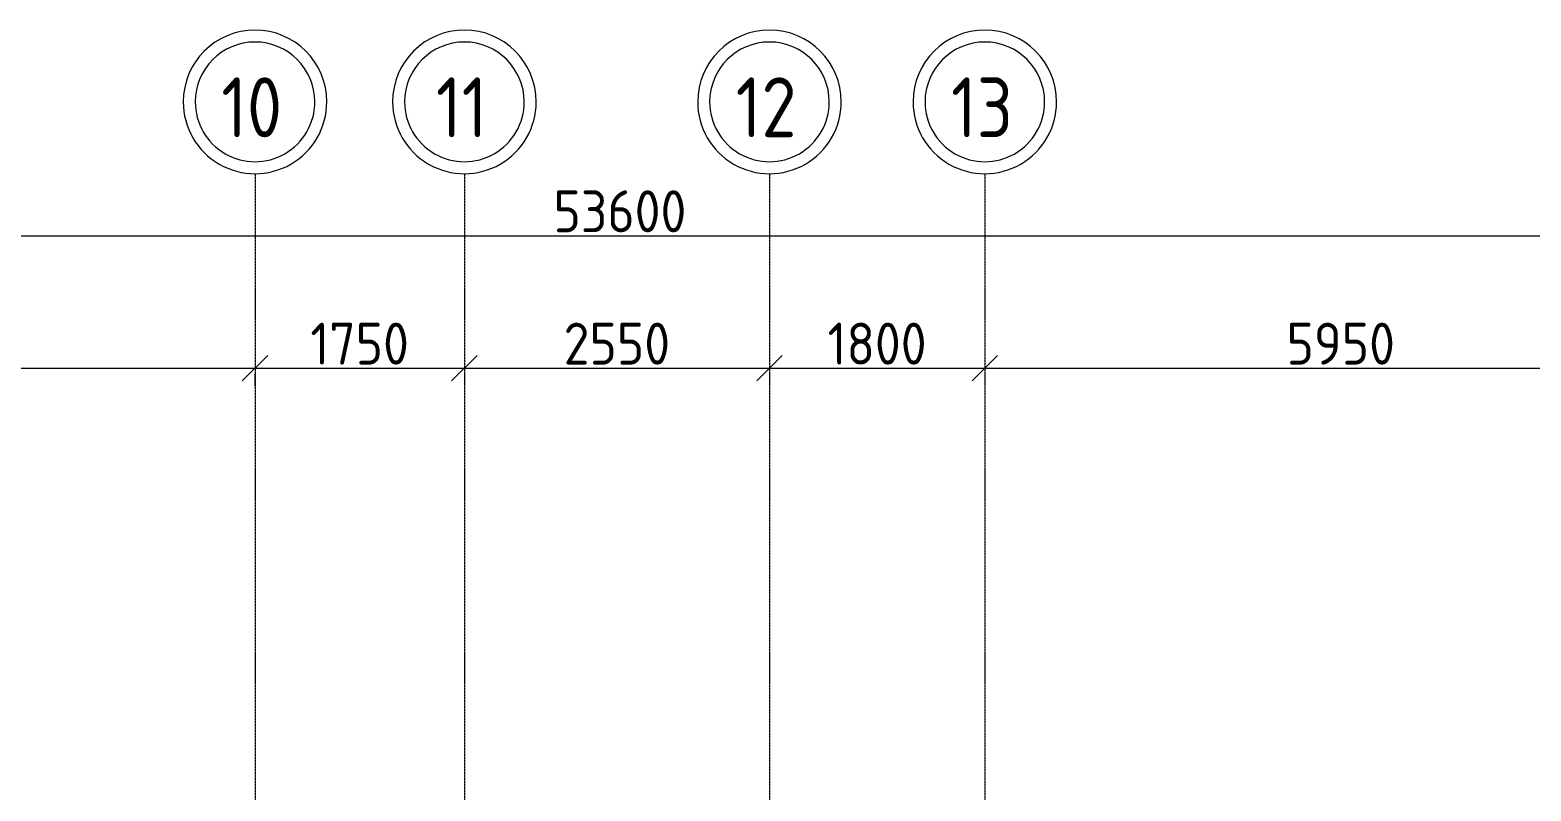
# Model space of a CAD drawing. Header units: millimetres. Extents: x -695119 to 412940, y -249585 to 622758.
# Drawn here: x 86751 to 99296, y 564747 to 571102 of the extents above; entities that cross this region are included whole.
import ezdxf

# ---------------------------------------------------------------- set-up
doc = ezdxf.new("R2010")
doc.units = ezdxf.units.MM
doc.linetypes.add('ADSK_Линия сетки', pattern=[25, 20, -2.5, 0, -2.5])
doc.layers.add('Оси', color=252, linetype='Continuous', lineweight=9)
doc.layers.add('Размеры', color=7, linetype='Continuous', lineweight=9)
doc.styles.add('GOST Common', font='', dxfattribs={"width": 0.9, "height": 500})
doc.styles.add('ISOCPEUR', font='isocpeur.ttf', dxfattribs={"width": 0.9, "height": 350})
doc.styles.get('GOST Common').set_extended_font_data('GOST type B')
doc.dimstyles.new('ADSK_Основной_3_5_мм', dxfattribs={"dimscale": 304.8, "dimtxt": 348.593412, "dimasz": 0.695866, "dimexe": 0.492126, "dimexo": 0.492126, "dimgap": 0.098425, "dimtad": 1, "dimdec": 0, "dimdsep": 46, "dimtxsty": 'ISOCPEUR', "dimblk1": 'OBLIQUE', "dimblk2": 'OBLIQUE', "dimsah": 1, "dimcen": 0.09, "dimdle": 0.492126, "dimazin": 0, "dimtfac": 1, "dimtdec": 4, "dimtix": 1, "dimtmove": 0, "dimatfit": 3, "dimfxl": 1, "dimtvp": 1, "dimtolj": 1, "dimtzin": 0, "dimlwd": 18, "dimlwe": 18, "dimarcsym": 2})

# ---------------------------------------------------------------- blocks, each defined once
blk = doc.blocks.new('Ось сетки - Круг_Ø12 мм 2-461932-План 2 этажа смеж')
at = {"layer": 'Оси', "lineweight": 20}
for radius, start, end in [(6, 360, 180), (5, 360, 180), (6, 180, 360), (5, 180, 360)]:
    blk.add_arc((0, 0), radius, start, end, dxfattribs=at)
blk = doc.blocks.new('_Oblique')
at = {"color": 0, "linetype": 'ByBlock', "lineweight": -2}
blk.add_line((-0.5, -0.5), (0.5, 0.5), dxfattribs=at)
blk = doc.blocks.new('*D955')
at = {"layer": 'Defpoints', "color": 0, "transparency": 16777216}
for p in [(64881, 568378), (88631, 568378), (88631, 568278)]:
    blk.add_point(p, dxfattribs=at)
at = {"layer": 'Размеры', "color": 0, "lineweight": 18, "transparency": 16777216}
for p, q in [((64731, 568278), (88781, 568278)), ((64881, 568228), (64881, 568128)), ((88631, 568228), (88631, 568128))]:
    blk.add_line(p, q, dxfattribs=at)
at = {"layer": 'Размеры', "color": 0, "lineweight": 18, "transparency": 16777216, "xscale": 212.1, "yscale": 212.1, "zscale": 212.1, "rotation": 180}
blk.add_blockref('_Oblique', (64881, 568278), dxfattribs=at)
at = {"layer": 'Размеры', "color": 0, "lineweight": 18, "transparency": 16777216, "xscale": 212.1, "yscale": 212.1, "zscale": 212.1}
blk.add_blockref('_Oblique', (88631, 568278), dxfattribs=at)
at = {"layer": 'Размеры', "color": 0, "lineweight": 20, "transparency": 16777216, "insert": (76756, 568483), "char_height": 350, "width": 1324.48, "attachment_point": 5, "style": 'ISOCPEUR'}
blk.add_mtext('\\A1;23750', dxfattribs=at)
blk = doc.blocks.new('*D956')
at = {"layer": 'Defpoints', "color": 0, "transparency": 16777216}
for p in [(88631, 568378), (90381, 568378), (90381, 568278)]:
    blk.add_point(p, dxfattribs=at)
at = {"layer": 'Размеры', "color": 0, "lineweight": 18, "transparency": 16777216}
for p, q in [((88481, 568278), (90531, 568278)), ((88631, 568228), (88631, 568128)), ((90381, 568228), (90381, 568128))]:
    blk.add_line(p, q, dxfattribs=at)
at = {"layer": 'Размеры', "color": 0, "lineweight": 18, "transparency": 16777216, "xscale": 212.1, "yscale": 212.1, "zscale": 212.1, "rotation": 180}
blk.add_blockref('_Oblique', (88631, 568278), dxfattribs=at)
at = {"layer": 'Размеры', "color": 0, "lineweight": 18, "transparency": 16777216, "xscale": 212.1, "yscale": 212.1, "zscale": 212.1}
blk.add_blockref('_Oblique', (90381, 568278), dxfattribs=at)
at = {"layer": 'Размеры', "color": 0, "lineweight": 20, "transparency": 16777216, "insert": (89506, 568483), "char_height": 350, "width": 980.83, "attachment_point": 5, "style": 'ISOCPEUR'}
blk.add_mtext('\\A1;1750', dxfattribs=at)
blk = doc.blocks.new('*D957')
at = {"layer": 'Defpoints', "color": 0, "transparency": 16777216}
for p in [(90381, 568378), (92931, 568378), (92931, 568278)]:
    blk.add_point(p, dxfattribs=at)
at = {"layer": 'Размеры', "color": 0, "lineweight": 18, "transparency": 16777216}
for p, q in [((90231, 568278), (93081, 568278)), ((90381, 568228), (90381, 568128)), ((92931, 568228), (92931, 568128))]:
    blk.add_line(p, q, dxfattribs=at)
at = {"layer": 'Размеры', "color": 0, "lineweight": 18, "transparency": 16777216, "xscale": 212.1, "yscale": 212.1, "zscale": 212.1, "rotation": 180}
blk.add_blockref('_Oblique', (90381, 568278), dxfattribs=at)
at = {"layer": 'Размеры', "color": 0, "lineweight": 18, "transparency": 16777216, "xscale": 212.1, "yscale": 212.1, "zscale": 212.1}
blk.add_blockref('_Oblique', (92931, 568278), dxfattribs=at)
at = {"layer": 'Размеры', "color": 0, "lineweight": 20, "transparency": 16777216, "insert": (91656, 568483), "char_height": 350, "width": 1059.58, "attachment_point": 5, "style": 'ISOCPEUR'}
blk.add_mtext('\\A1;2550', dxfattribs=at)
blk = doc.blocks.new('*D958')
at = {"layer": 'Defpoints', "color": 0, "transparency": 16777216}
for p in [(92931, 568378), (94731, 568378), (94731, 568278)]:
    blk.add_point(p, dxfattribs=at)
at = {"layer": 'Размеры', "color": 0, "lineweight": 18, "transparency": 16777216}
for p, q in [((92781, 568278), (94881, 568278)), ((92931, 568228), (92931, 568128)), ((94731, 568228), (94731, 568128))]:
    blk.add_line(p, q, dxfattribs=at)
at = {"layer": 'Размеры', "color": 0, "lineweight": 18, "transparency": 16777216, "xscale": 212.1, "yscale": 212.1, "zscale": 212.1, "rotation": 180}
blk.add_blockref('_Oblique', (92931, 568278), dxfattribs=at)
at = {"layer": 'Размеры', "color": 0, "lineweight": 18, "transparency": 16777216, "xscale": 212.1, "yscale": 212.1, "zscale": 212.1}
blk.add_blockref('_Oblique', (94731, 568278), dxfattribs=at)
at = {"layer": 'Размеры', "color": 0, "lineweight": 20, "transparency": 16777216, "insert": (93831, 568483), "char_height": 350, "width": 980.83, "attachment_point": 5, "style": 'ISOCPEUR'}
blk.add_mtext('\\A1;1800', dxfattribs=at)
blk = doc.blocks.new('*D959')
at = {"layer": 'Defpoints', "color": 0, "transparency": 16777216}
for p in [(94731, 568378), (100681, 568378), (100681, 568278)]:
    blk.add_point(p, dxfattribs=at)
at = {"layer": 'Размеры', "color": 0, "lineweight": 18, "transparency": 16777216}
for p, q in [((94581, 568278), (100831, 568278)), ((94731, 568228), (94731, 568128)), ((100681, 568228), (100681, 568128))]:
    blk.add_line(p, q, dxfattribs=at)
at = {"layer": 'Размеры', "color": 0, "lineweight": 18, "transparency": 16777216, "xscale": 212.1, "yscale": 212.1, "zscale": 212.1, "rotation": 180}
blk.add_blockref('_Oblique', (94731, 568278), dxfattribs=at)
at = {"layer": 'Размеры', "color": 0, "lineweight": 18, "transparency": 16777216, "xscale": 212.1, "yscale": 212.1, "zscale": 212.1}
blk.add_blockref('_Oblique', (100681, 568278), dxfattribs=at)
at = {"layer": 'Размеры', "color": 0, "lineweight": 20, "transparency": 16777216, "insert": (97706, 568483), "char_height": 350, "width": 1059.58, "attachment_point": 5, "style": 'ISOCPEUR'}
blk.add_mtext('\\A1;5950', dxfattribs=at)
blk = doc.blocks.new('*D963')
at = {"layer": 'Defpoints', "color": 0, "transparency": 16777216}
for p in [(64881, 569483), (118481, 569483), (118481, 569383)]:
    blk.add_point(p, dxfattribs=at)
at = {"layer": 'Размеры', "color": 0, "lineweight": 18, "transparency": 16777216}
for p, q in [((64731, 569383), (118631, 569383)), ((64881, 569333), (64881, 569233)), ((118481, 569333), (118481, 569233))]:
    blk.add_line(p, q, dxfattribs=at)
at = {"layer": 'Размеры', "color": 0, "lineweight": 18, "transparency": 16777216, "xscale": 212.1, "yscale": 212.1, "zscale": 212.1, "rotation": 180}
blk.add_blockref('_Oblique', (64881, 569383), dxfattribs=at)
at = {"layer": 'Размеры', "color": 0, "lineweight": 18, "transparency": 16777216, "xscale": 212.1, "yscale": 212.1, "zscale": 212.1}
blk.add_blockref('_Oblique', (118481, 569383), dxfattribs=at)
at = {"layer": 'Размеры', "color": 0, "lineweight": 20, "transparency": 16777216, "insert": (91681, 569588), "char_height": 350, "width": 1324.48, "attachment_point": 5, "style": 'ISOCPEUR'}
blk.add_mtext('\\A1;53600', dxfattribs=at)

msp = doc.modelspace()

# ---------------------------------------------------------------- linework, layer by layer
at = {"layer": 'Оси', "linetype": 'ADSK_Линия сетки'}
for p, q in [((88631.401, 569901.977), (88631.401, 503632.555)), ((90381.401, 569901.977), (90381.401, 503632.555)), ((92931.401, 569901.977), (92931.401, 503632.555)), ((94731.401, 569901.977), (94731.401, 503632.555))]:
    msp.add_line(p, q, dxfattribs=at)

# ---------------------------------------------------------------- block references
at = {"layer": 'Оси', "lineweight": 20, "xscale": 99.99999999999993, "yscale": 99.99999999999993, "zscale": 99.99999999999993, "rotation": 180}
for p in [(88631.401, 570501.977), (90381.401, 570501.977), (92931.401, 570501.977), (94731.401, 570501.977)]:
    msp.add_blockref('Ось сетки - Круг_Ø12 мм 2-461932-План 2 этажа смеж', p, dxfattribs=at)

# ---------------------------------------------------------------- texts
at = {"layer": 'Оси', "char_height": 500, "attachment_point": 1, "style": 'GOST Common'}
for s, insert, width in [('10', (88349.182, 570706.589), 671.01244), ('11', (90143.732, 570706.589), 562.78462), ('12', (92649.182, 570706.589), 671.01244), ('13', (94449.182, 570706.589), 671.01244)]:
    msp.add_mtext(s, dxfattribs=dict(at, insert=insert, width=width))

# ---------------------------------------------------------------- dimensions: what is measured, and where the dimension line sits
at = {"layer": 'Размеры', "lineweight": 20}
for base, p1, p2, override, picture, middle in [((118481.401, 569382.671), (64881.401, 569482.656), (118481.401, 569482.656), {"dimpost": '<>', "dimfxl": 53600}, '*D963', (91681.401, 569587.671)), ((88631.401, 568278.415), (64881.401, 568378.4), (88631.401, 568378.4), {"dimpost": '<>', "dimfxl": 23750}, '*D955', (76756.401, 568483.415)), ((90381.401, 568278.415), (88631.401, 568378.4), (90381.401, 568378.4), {"dimpost": '<>', "dimfxl": 1750}, '*D956', (89506.401, 568483.415)), ((92931.401, 568278.415), (90381.401, 568378.4), (92931.401, 568378.4), {"dimpost": '<>', "dimfxl": 2550}, '*D957', (91656.401, 568483.415)), ((94731.401, 568278.415), (92931.401, 568378.4), (94731.401, 568378.4), {"dimpost": '<>', "dimfxl": 1800}, '*D958', (93831.401, 568483.415)), ((100681.401, 568278.415), (94731.401, 568378.4), (100681.401, 568378.4), {"dimpost": '<>', "dimfxl": 5950}, '*D959', (97706.401, 568483.415))]:
    dim = msp.add_linear_dim(base=base, p1=p1, p2=p2, dimstyle='ADSK_Основной_3_5_мм', override=override, dxfattribs=at)
    dim.commit()
    dim.dimension.update_dxf_attribs({"geometry": picture, "text_midpoint": middle})

doc.saveas('drawing.dxf')
